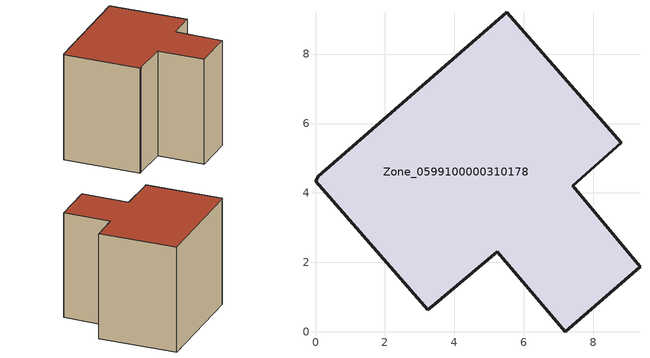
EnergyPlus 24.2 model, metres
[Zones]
Zone_0599100000310178
 floor ground (C_G): 7.41,4.2 9.35,1.87 7.2,0 5.24,2.3 3.37,0.73 3.23,0.63 0,4.34 0.08,4.48 5.51,9.21 8.82,5.44 z0
 wall outside (C_F): 0.08,4.48 0,4.34 3.23,0.63 3.37,0.73 5.24,2.3 7.2,0 9.35,1.87 7.41,4.2 8.82,5.44 5.51,9.21 0.08,4.48 z0:6.91
 roof outside (C_R): 5.51,9.21 0.08,4.48 0,4.34 3.23,0.63 3.37,0.73 5.24,2.3 7.2,0 9.35,1.87 7.41,4.2 8.82,5.44 z6.91
[BUILDING]
Pand.0599100000310178: North Axis=0; Terrain=City; Loads Convergence Tolerance Value=0.04; Temperature Convergence Tolerance Value=0.4; Solar Distribution=FullExterior; Maximum Number of Warmup Days=25; Minimum Number of Warmup Days=1
[Site:Location]
Rotterdam.The.Hague.AP_ZH_NLD Design_Conditions: Latitude=51.96; Longitude=4.45; Time Zone=1; Elevation=-4.5
[SITE:GROUNDTEMPERATURE:BUILDINGSURFACE]
18, 18, 18, 18, 18, 18, 18, 18, 18, 18, 18, 18
[MATERIAL] Thermal Absorptance=0.9; Solar Absorptance=0.7; Visible Absorptance=0.7
Name | Roughness | Thickness | Conductivity | Density | Specific Heat
G.TI.1946 | MediumSmooth | 0.15 | 1 | 540 | 1210
F.TI.1946 | Rough | 0.3 | 0.857143 | 1920 | 840
R.TI.1946 | MediumRough | 0.2 | 0.1 | 1500 | 1000
[CONSTRUCTION]
C_G: G.TI.1946
C_F: F.TI.1946
C_R: R.TI.1946
[ZONE]
Zone_0599100000310178: Type=1; Multiplier=1; Ceiling Height=Autocalculate; Volume=Autocalculate; Floor Area=autocalculate; Part of Total Floor Area=Yes
[ZONEINFILTRATION:DESIGNFLOWRATE]
Infil_Zone_0599100000310178: Zone or ZoneList or Space or SpaceList=Zone_0599100000310178; Schedule=AlwaysOn; Design Flow Rate Calculation Method=Flow/Area; Flow Rate per Floor Area=0.003; Constant Term Coefficient=1; Temperature Term Coefficient=0; Velocity Term Coefficient=0; Velocity Squared Term Coefficient=0
[HVACTEMPLATE:ZONE:IDEALLOADSAIRSYSTEM]
Zone_0599100000310178: Maximum Heating Supply Air Temperature=50; Minimum Cooling Supply Air Temperature=13; Maximum Heating Supply Air Humidity Ratio=0.0156; Minimum Cooling Supply Air Humidity Ratio=0.0077; Heating Limit=NoLimit; Cooling Limit=NoLimit; Dehumidification Control Type=ConstantSensibleHeatRatio; Cooling Sensible Heat Ratio=0.7; Dehumidification Setpoint=60; Humidification Control Type=None; Humidification Setpoint=30; Outdoor Air Method=None; Outdoor Air Flow Rate per Person=0.00944; Outdoor Air Flow Rate per Zone Floor Area=0; Outdoor Air Flow Rate per Zone=0; Demand Controlled Ventilation Type=None; Outdoor Air Economizer Type=NoEconomizer; Heat Recovery Type=None; Sensible Heat Recovery Effectiveness=0.7; Latent Heat Recovery Effectiveness=0.65
[ZONECONTROL:THERMOSTAT]
ThermostatControl_Zone_0599100000310178: Zone or ZoneList=Zone_0599100000310178; Control Type Schedule=DualSetpointControlType; Control 1=Thermostat_Zone_0599100000310178; Temperature Difference Between Cutout And Setpoint=0
[THERMOSTATSETPOINT:DUALSETPOINT]
Thermostat_Zone_0599100000310178: Heating Setpoint Temperature Schedule=HeatingSetpoint_Zone_0599100000310178; Cooling Setpoint Temperature Schedule=CoolingSetpoint_Zone_0599100000310178
[SCHEDULE:COMPACT]
HeatingSetpoint_Zone_0599100000310178: Through: 12/31, For: AllDays, Until: 24:00, 21
CoolingSetpoint_Zone_0599100000310178: Through: 12/31, For: AllDays, Until: 24:00, 24
DualSetpointControlType: Through: 12/31, For: AllDays, Until: 24:00, 4
AlwaysOn: Through: 12/31, For: AllDays, Until: 24:00, 1
